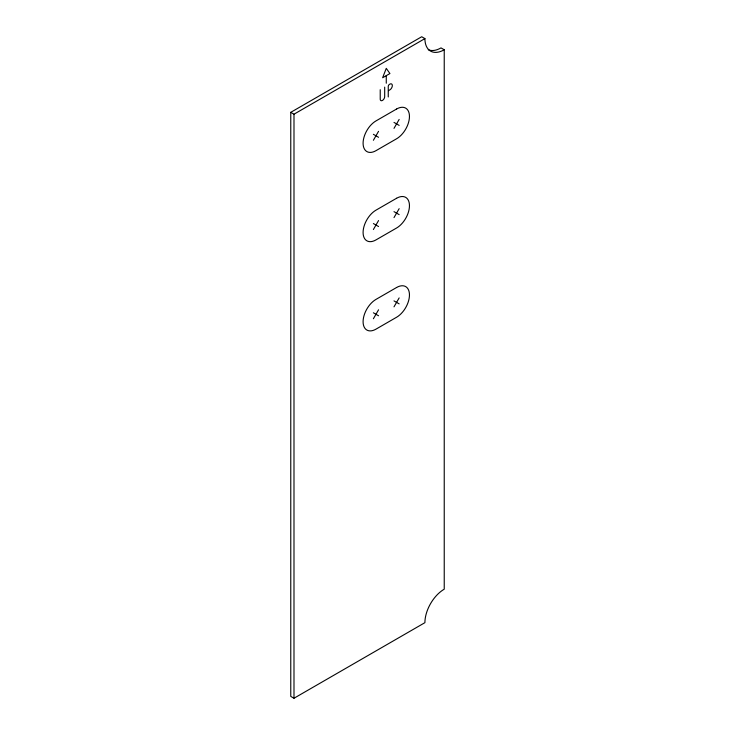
<?xml version="1.0" encoding="UTF-8"?>
<svg xmlns="http://www.w3.org/2000/svg" width="735" height="735" viewBox="0 0 735 735"><rect width="100%" height="100%" fill="white"/><g stroke="black" fill="none" stroke-linecap="round" stroke-linejoin="round"><path stroke-width="1.1" d="M373.389 140.266L378.543 131.345M393.997 128.368L399.151 119.438M373.389 229.504L378.543 220.573M393.997 217.606L399.151 208.676M373.389 318.733L378.543 309.812M393.997 306.835L399.151 297.914M290.766 112.336L421.697 36.75L424.913 38.606A27.324 15.775 -60 0 0 444.234 49.759L444.234 589.194A27.324 15.775 -60 0 0 424.913 622.664L293.991 698.25L290.766 696.394L290.766 112.336L293.991 114.201L424.913 38.606M386.013 75.797L382.623 77.754L386.27 68.355L389.917 73.546L386.27 75.65L386.27 83.23M388.512 90.644L389.844 89.872A3.51 2.03 -60 0 0 392.325 85.572A3.51 2.03 -60 0 0 389.844 84.139L389.467 84.36A1.709 0.983 -60 0 0 388.255 86.454L388.255 96.956M444.234 49.759L441.009 47.904A27.324 15.775 -60 0 1 428.257 49.714M393.997 122.414L399.151 125.391M373.389 134.312L378.543 137.289M393.997 211.652L399.151 214.629M373.389 223.55L378.543 226.527M393.997 300.891L399.151 303.867M373.389 312.788L378.543 315.765M384.681 87.125L384.681 96.579A3.151 1.819 -60 0 1 382.448 100.438A3.151 1.819 -60 0 1 380.225 99.151L380.225 89.698M293.991 114.201L293.991 698.25M396.578 109.028L375.971 120.926A18.219 10.52 -60 0 0 363.09 143.242A18.219 10.52 -60 0 0 375.971 150.675L396.578 138.777A18.219 10.52 -60 0 0 409.459 116.47A18.219 10.52 -60 0 0 396.578 109.028M396.578 198.266L375.971 210.164A18.219 10.52 -60 0 0 363.09 232.471A18.219 10.52 -60 0 0 375.971 239.913L396.578 228.015A18.219 10.52 -60 0 0 409.459 205.708A18.219 10.52 -60 0 0 396.578 198.266M396.578 287.504L375.971 299.402A18.219 10.52 -60 0 0 363.09 321.709A18.219 10.52 -60 0 0 375.971 329.151L396.578 317.254A18.219 10.52 -60 0 0 409.459 294.937A18.219 10.52 -60 0 0 396.578 287.504"/></g></svg>
